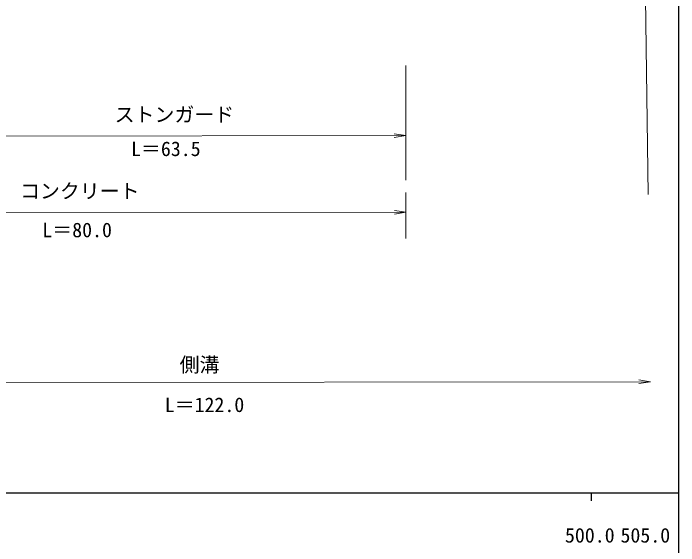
# Model space of a CAD drawing. Units: millimetres, scale not verified. Extents: x 40000 to 680000, y 20000 to 380000.
# Drawn here: x 495498 to 579000, y 198357 to 265100 of the extents above; entities that cross this region are included whole.
import ezdxf
from ezdxf.enums import TextEntityAlignment as Align

# ---------------------------------------------------------------- set-up
doc = ezdxf.new("R2010")
doc.units = ezdxf.units.MM
doc.header["$LTSCALE"] = 1000
for name, color, linetype, lineweight in [('M-BMK-SRVR', 3, 'Continuous', 13), ('M-TTL-BAND', 7, 'Continuous', 25), ('M-TTL-TXT', 7, 'Continuous', 13)]:
    doc.layers.add(name, color=color, linetype=linetype, lineweight=lineweight)
doc.styles.add('ＭＳ ゴシック', font='')
doc.styles.get('ＭＳ ゴシック').set_extended_font_data('MS Gothic')

# ---------------------------------------------------------------- blocks, each defined once
blk = doc.blocks.new('open_arrow')
at = {"color": 0, "linetype": 'Continuous', "lineweight": -2}
blk.add_lwpolyline([(7.5, 1.25), (0, 0), (7.5, -1.25)], dxfattribs=at)

msp = doc.modelspace()

# ---------------------------------------------------------------- linework, layer by layer
at = {"layer": 'M-BMK-SRVR'}
msp.add_line((574707, 275635), (575151, 242378), dxfattribs=at)
at = {"layer": 'M-TTL-BAND'}
for p, q in [((579000, 20000), (579000, 370000)), ((40000, 205000), (579000, 205000)), ((568000, 205000), (568000, 204000))]:
    msp.add_line(p, q, dxfattribs=at)
at = {"layer": 'M-TTL-TXT'}
for p, q in [((544749, 258548), (544763, 244169)), ((483886, 249705), (544757, 249765)), ((544764, 242643), (544770, 236857)), ((465104, 240080), (544767, 240158)), ((454693, 218797), (575464, 218915))]:
    msp.add_line(p, q, dxfattribs=at)

# ---------------------------------------------------------------- block references
at = {"layer": 'M-TTL-TXT', "xscale": 193, "yscale": 193, "rotation": 180.1}
for p in [(544757, 249765), (544767, 240158), (575464, 218915)]:
    msp.add_blockref('open_arrow', p, dxfattribs=at)

# ---------------------------------------------------------------- texts
at = {"layer": 'M-TTL-BAND', "style": 'ＭＳ ゴシック'}
for s, p in [('500.0', (567844, 198195)), ('505.0', (574812, 198195))]:
    msp.add_text(s, height=1833, dxfattribs=at).set_placement(p, align=Align.BOTTOM_CENTER)
at = {"layer": 'M-TTL-TXT', "style": 'ＭＳ ゴシック'}
for s, p in [('ストンガード', (508218, 250935)), ('L＝63.5', (510273, 246645)), ('コンクリート', (496342, 241349)), ('L＝80.0', (499142, 236470)), ('側溝', (516371, 219582)), ('L＝122.0', (514501, 214551))]:
    msp.add_text(s, height=1833, rotation=0.056, dxfattribs=at).set_placement(p, align=Align.BOTTOM_LEFT)

doc.saveas('drawing.dxf')
